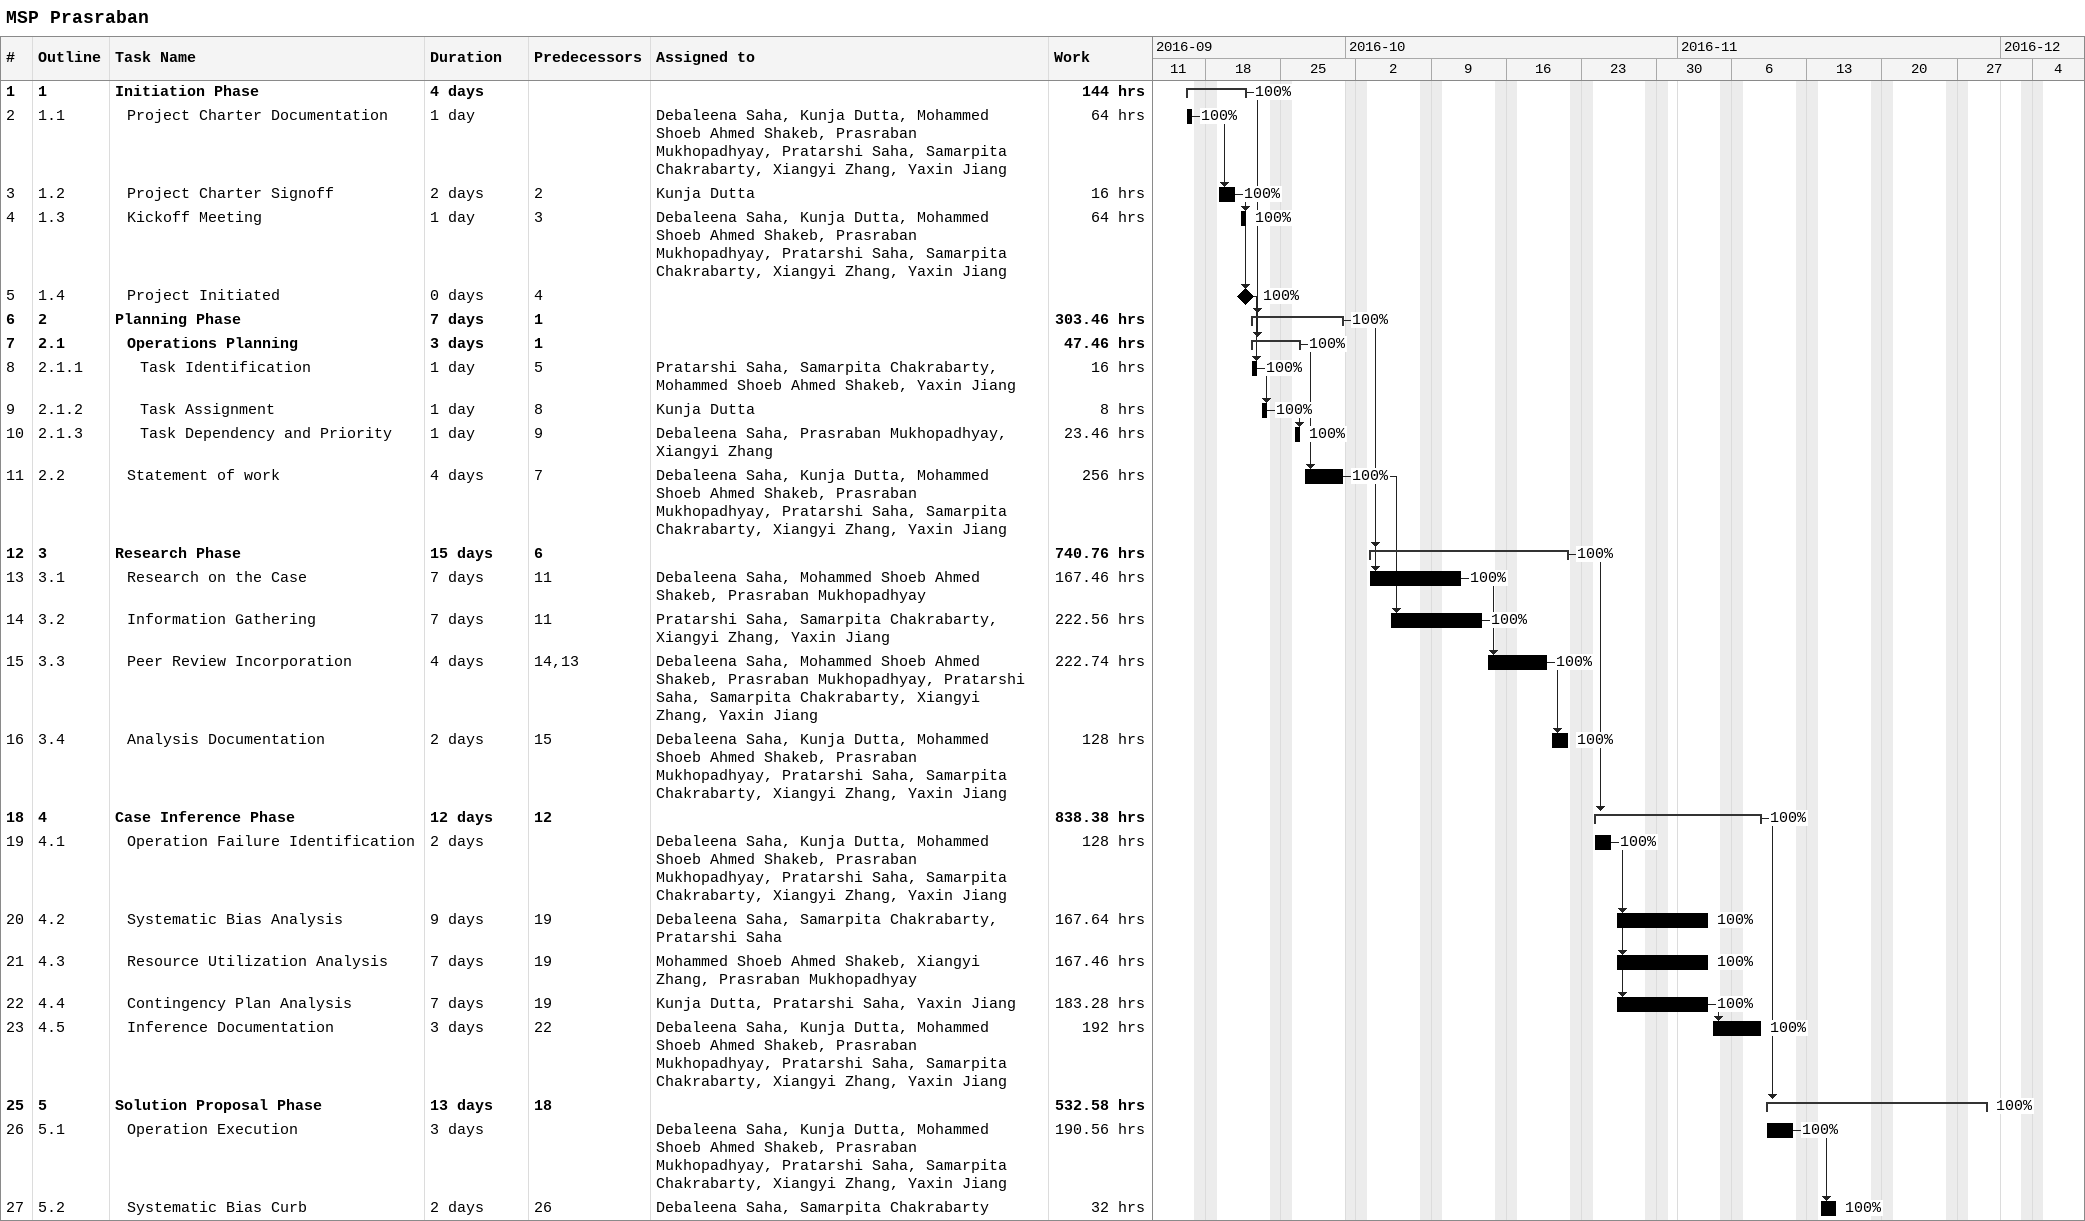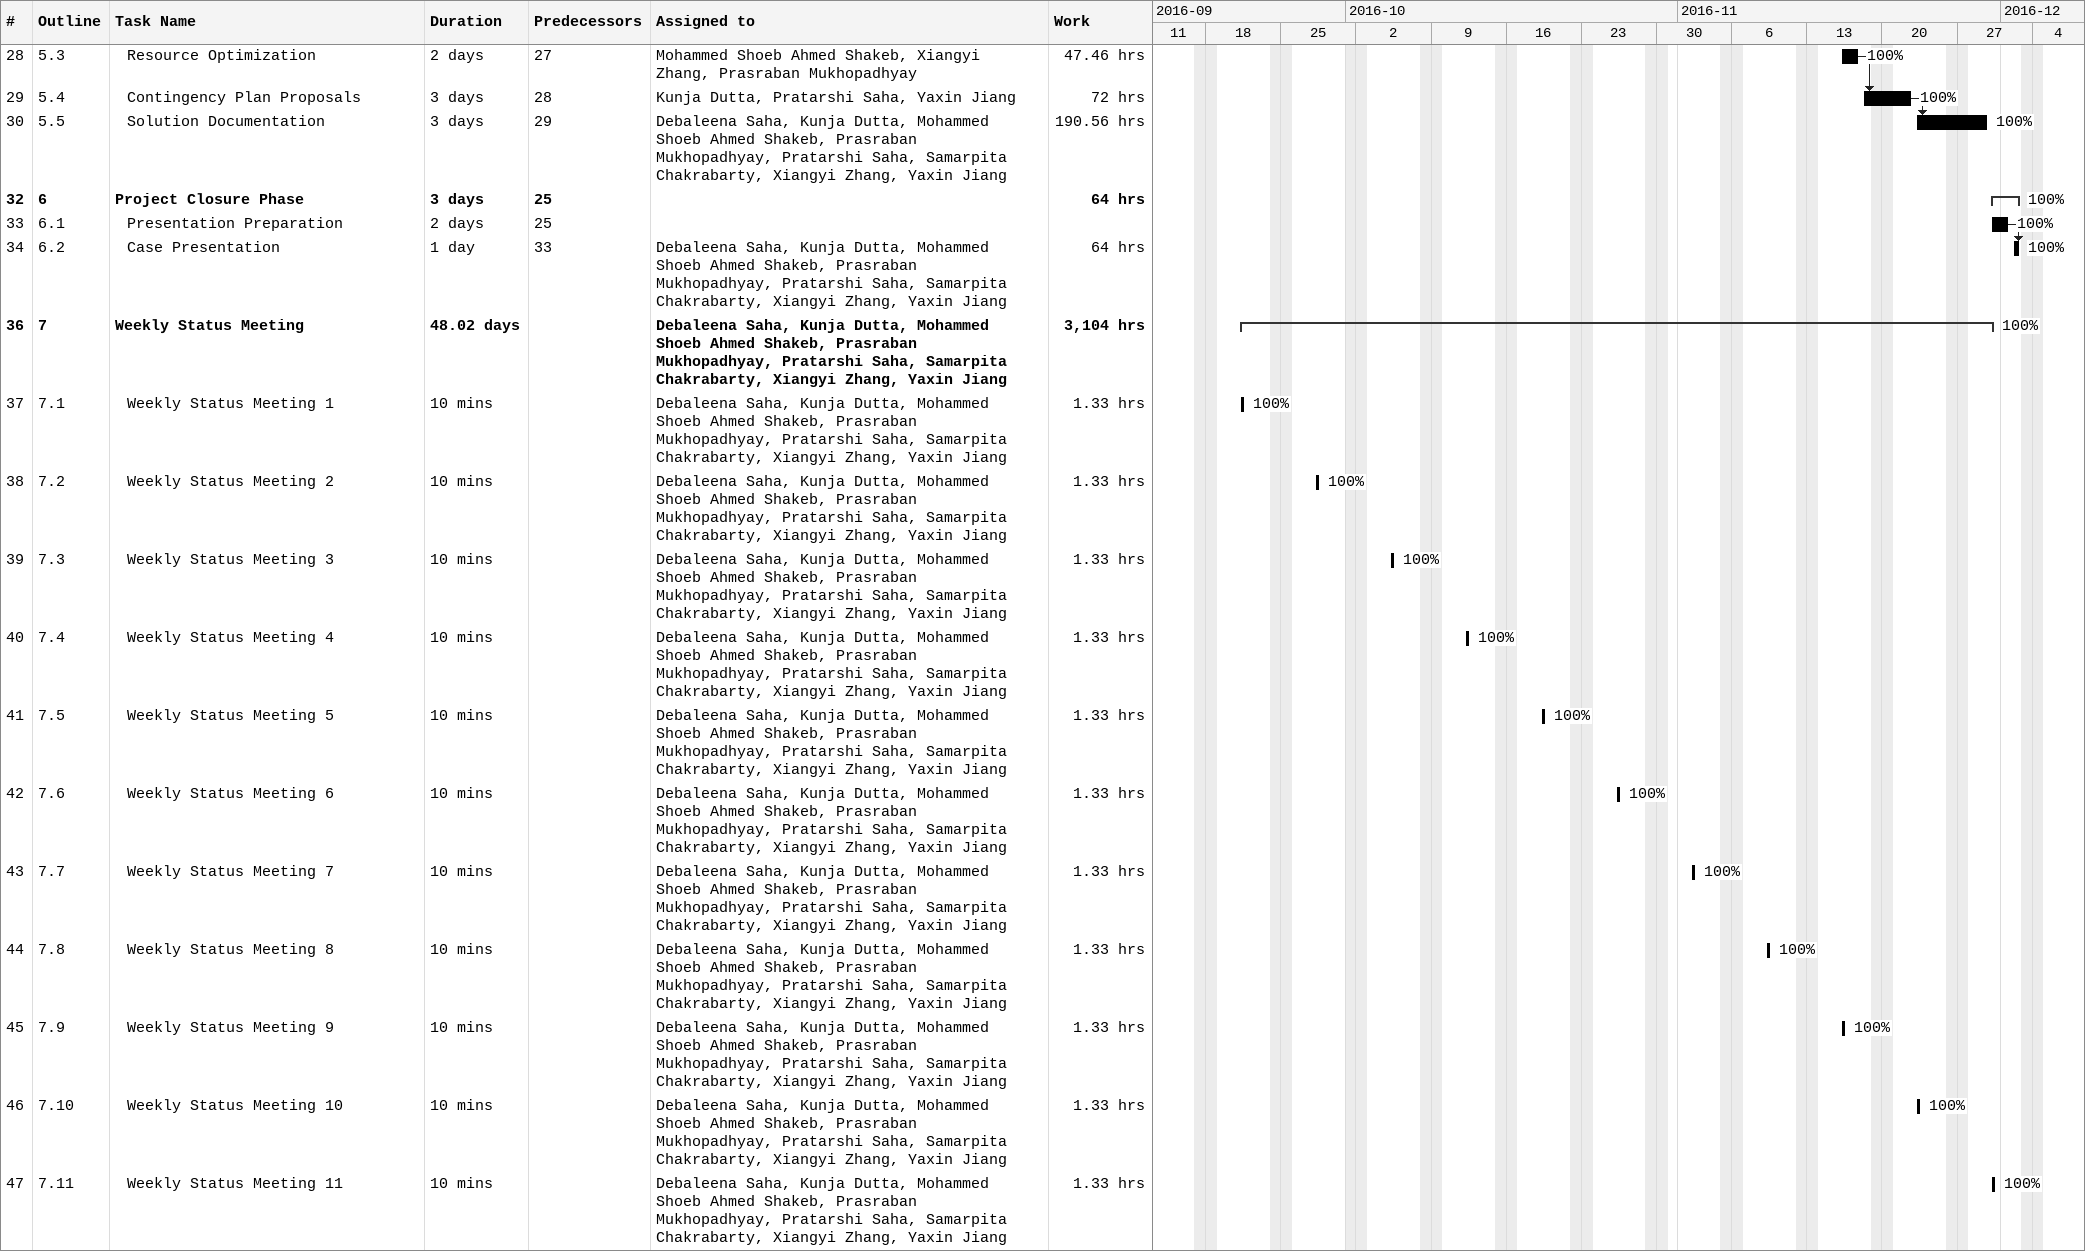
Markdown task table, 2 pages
MSP Prasraban

| ID | WBS | Task | Duration | Start | Finish | Predecessors | Resources | % complete | Work (h) |
|---|---|---|---|---|---|---|---|---|---|
| 1 | 1 | **Initiation Phase** | 4d | 2016-09-16 | 2016-09-21 |  |  | 100 | 144 |
| 2 | 1.1 | Project Charter Documentation | 1d | 2016-09-16 | 2016-09-16 |  | Debaleena Saha, Kunja Dutta, Mohammed Shoeb Ahmed Shakeb, Prasraban Mukhopadhyay, Pratarshi Saha, Samarpita Chakrabarty, Xiangyi Zhang, Yaxin Jiang | 100 | 64 |
| 3 | 1.2 | Project Charter Signoff | 2d | 2016-09-19 | 2016-09-20 | 2 | Kunja Dutta | 100 | 16 |
| 4 | 1.3 | Kickoff Meeting | 1d | 2016-09-21 | 2016-09-21 | 3 | Debaleena Saha, Kunja Dutta, Mohammed Shoeb Ahmed Shakeb, Prasraban Mukhopadhyay, Pratarshi Saha, Samarpita Chakrabarty, Xiangyi Zhang, Yaxin Jiang | 100 | 64 |
| 5 | 1.4 | Project Initiated | 0d | 2016-09-21 | 2016-09-21 | 4 |  | 100 |  |
| 6 | 2 | **Planning Phase** | 7d | 2016-09-22 | 2016-09-30 | 1 |  | 100 | 303.46 |
| 7 | 2.1 | **Operations Planning** | 3d | 2016-09-22 | 2016-09-26 | 1 |  | 100 | 47.46 |
| 8 | 2.1.1 | Task Identification | 1d | 2016-09-22 | 2016-09-22 | 5 | Pratarshi Saha, Samarpita Chakrabarty, Mohammed Shoeb Ahmed Shakeb, Yaxin Jiang | 100 | 16 |
| 9 | 2.1.2 | Task Assignment | 1d | 2016-09-23 | 2016-09-23 | 8 | Kunja Dutta | 100 | 8 |
| 10 | 2.1.3 | Task Dependency and Priority | 1d | 2016-09-26 | 2016-09-26 | 9 | Debaleena Saha, Prasraban Mukhopadhyay, Xiangyi Zhang | 100 | 23.46 |
| 11 | 2.2 | Statement of work | 4d | 2016-09-27 | 2016-09-30 | 7 | Debaleena Saha, Kunja Dutta, Mohammed Shoeb Ahmed Shakeb, Prasraban Mukhopadhyay, Pratarshi Saha, Samarpita Chakrabarty, Xiangyi Zhang, Yaxin Jiang | 100 | 256 |
| 12 | 3 | **Research Phase** | 15d | 2016-10-03 | 2016-10-21 | 6 |  | 100 | 740.76 |
| 13 | 3.1 | Research on the Case | 7d | 2016-10-03 | 2016-10-11 | 11 | Debaleena Saha, Mohammed Shoeb Ahmed Shakeb, Prasraban Mukhopadhyay | 100 | 167.46 |
| 14 | 3.2 | Information Gathering | 7d | 2016-10-05 | 2016-10-13 | 11 | Pratarshi Saha, Samarpita Chakrabarty, Xiangyi Zhang, Yaxin Jiang | 100 | 222.56 |
| 15 | 3.3 | Peer Review Incorporation | 4d | 2016-10-14 | 2016-10-19 | 14, 13 | Debaleena Saha, Mohammed Shoeb Ahmed Shakeb, Prasraban Mukhopadhyay, Pratarshi Saha, Samarpita Chakrabarty, Xiangyi Zhang, Yaxin Jiang | 100 | 222.74 |
| 16 | 3.4 | Analysis Documentation | 2d | 2016-10-20 | 2016-10-21 | 15 | Debaleena Saha, Kunja Dutta, Mohammed Shoeb Ahmed Shakeb, Prasraban Mukhopadhyay, Pratarshi Saha, Samarpita Chakrabarty, Xiangyi Zhang, Yaxin Jiang | 100 | 128 |
| 18 | 4 | **Case Inference Phase** | 12d | 2016-10-24 | 2016-11-08 | 12 |  | 100 | 838.38 |
| 19 | 4.1 | Operation Failure Identification | 2d | 2016-10-24 | 2016-10-25 |  | Debaleena Saha, Kunja Dutta, Mohammed Shoeb Ahmed Shakeb, Prasraban Mukhopadhyay, Pratarshi Saha, Samarpita Chakrabarty, Xiangyi Zhang, Yaxin Jiang | 100 | 128 |
| 20 | 4.2 | Systematic Bias Analysis | 9d | 2016-10-26 | 2016-11-03 | 19 | Debaleena Saha, Samarpita Chakrabarty, Pratarshi Saha | 100 | 167.64 |
| 21 | 4.3 | Resource Utilization Analysis | 7d | 2016-10-26 | 2016-11-03 | 19 | Mohammed Shoeb Ahmed Shakeb, Xiangyi Zhang, Prasraban Mukhopadhyay | 100 | 167.46 |
| 22 | 4.4 | Contingency Plan Analysis | 7d | 2016-10-26 | 2016-11-03 | 19 | Kunja Dutta, Pratarshi Saha, Yaxin Jiang | 100 | 183.28 |
| 23 | 4.5 | Inference Documentation | 3d | 2016-11-04 | 2016-11-08 | 22 | Debaleena Saha, Kunja Dutta, Mohammed Shoeb Ahmed Shakeb, Prasraban Mukhopadhyay, Pratarshi Saha, Samarpita Chakrabarty, Xiangyi Zhang, Yaxin Jiang | 100 | 192 |
| 25 | 5 | **Solution Proposal Phase** | 13d | 2016-11-09 | 2016-11-29 | 18 |  | 100 | 532.58 |
| 26 | 5.1 | Operation Execution | 3d | 2016-11-09 | 2016-11-11 |  | Debaleena Saha, Kunja Dutta, Mohammed Shoeb Ahmed Shakeb, Prasraban Mukhopadhyay, Pratarshi Saha, Samarpita Chakrabarty, Xiangyi Zhang, Yaxin Jiang | 100 | 190.56 |
| 27 | 5.2 | Systematic Bias Curb | 2d | 2016-11-14 | 2016-11-15 | 26 | Debaleena Saha, Samarpita Chakrabarty | 100 | 32 |
| 28 | 5.3 | Resource Optimization | 2d | 2016-11-16 | 2016-11-17 | 27 | Mohammed Shoeb Ahmed Shakeb, Xiangyi Zhang, Prasraban Mukhopadhyay | 100 | 47.46 |
| 29 | 5.4 | Contingency Plan Proposals | 3d | 2016-11-18 | 2016-11-22 | 28 | Kunja Dutta, Pratarshi Saha, Yaxin Jiang | 100 | 72 |
| 30 | 5.5 | Solution Documentation | 3d | 2016-11-23 | 2016-11-29 | 29 | Debaleena Saha, Kunja Dutta, Mohammed Shoeb Ahmed Shakeb, Prasraban Mukhopadhyay, Pratarshi Saha, Samarpita Chakrabarty, Xiangyi Zhang, Yaxin Jiang | 100 | 190.56 |
| 32 | 6 | **Project Closure Phase** | 3d | 2016-11-30 | 2016-12-02 | 25 |  | 100 | 64 |
| 33 | 6.1 | Presentation Preparation | 2d | 2016-11-30 | 2016-12-01 | 25 |  | 100 |  |
| 34 | 6.2 | Case Presentation | 1d | 2016-12-02 | 2016-12-02 | 33 | Debaleena Saha, Kunja Dutta, Mohammed Shoeb Ahmed Shakeb, Prasraban Mukhopadhyay, Pratarshi Saha, Samarpita Chakrabarty, Xiangyi Zhang, Yaxin Jiang | 100 | 64 |
| 36 | 7 | **Weekly Status Meeting** | 48.02d | 2016-09-21 | 2016-11-30 |  | Debaleena Saha, Kunja Dutta, Mohammed Shoeb Ahmed Shakeb, Prasraban Mukhopadhyay, Pratarshi Saha, Samarpita Chakrabarty, Xiangyi Zhang, Yaxin Jiang | 100 | 3104 |
| 37 | 7.1 | Weekly Status Meeting 1 | 10min | 2016-09-21 | 2016-09-21 |  | Debaleena Saha, Kunja Dutta, Mohammed Shoeb Ahmed Shakeb, Prasraban Mukhopadhyay, Pratarshi Saha, Samarpita Chakrabarty, Xiangyi Zhang, Yaxin Jiang | 100 | 1.33 |
| 38 | 7.2 | Weekly Status Meeting 2 | 10min | 2016-09-28 | 2016-09-28 |  | Debaleena Saha, Kunja Dutta, Mohammed Shoeb Ahmed Shakeb, Prasraban Mukhopadhyay, Pratarshi Saha, Samarpita Chakrabarty, Xiangyi Zhang, Yaxin Jiang | 100 | 1.33 |
| 39 | 7.3 | Weekly Status Meeting 3 | 10min | 2016-10-05 | 2016-10-05 |  | Debaleena Saha, Kunja Dutta, Mohammed Shoeb Ahmed Shakeb, Prasraban Mukhopadhyay, Pratarshi Saha, Samarpita Chakrabarty, Xiangyi Zhang, Yaxin Jiang | 100 | 1.33 |
| 40 | 7.4 | Weekly Status Meeting 4 | 10min | 2016-10-12 | 2016-10-12 |  | Debaleena Saha, Kunja Dutta, Mohammed Shoeb Ahmed Shakeb, Prasraban Mukhopadhyay, Pratarshi Saha, Samarpita Chakrabarty, Xiangyi Zhang, Yaxin Jiang | 100 | 1.33 |
| 41 | 7.5 | Weekly Status Meeting 5 | 10min | 2016-10-19 | 2016-10-19 |  | Debaleena Saha, Kunja Dutta, Mohammed Shoeb Ahmed Shakeb, Prasraban Mukhopadhyay, Pratarshi Saha, Samarpita Chakrabarty, Xiangyi Zhang, Yaxin Jiang | 100 | 1.33 |
| 42 | 7.6 | Weekly Status Meeting 6 | 10min | 2016-10-26 | 2016-10-26 |  | Debaleena Saha, Kunja Dutta, Mohammed Shoeb Ahmed Shakeb, Prasraban Mukhopadhyay, Pratarshi Saha, Samarpita Chakrabarty, Xiangyi Zhang, Yaxin Jiang | 100 | 1.33 |
| 43 | 7.7 | Weekly Status Meeting 7 | 10min | 2016-11-02 | 2016-11-02 |  | Debaleena Saha, Kunja Dutta, Mohammed Shoeb Ahmed Shakeb, Prasraban Mukhopadhyay, Pratarshi Saha, Samarpita Chakrabarty, Xiangyi Zhang, Yaxin Jiang | 100 | 1.33 |
| 44 | 7.8 | Weekly Status Meeting 8 | 10min | 2016-11-09 | 2016-11-09 |  | Debaleena Saha, Kunja Dutta, Mohammed Shoeb Ahmed Shakeb, Prasraban Mukhopadhyay, Pratarshi Saha, Samarpita Chakrabarty, Xiangyi Zhang, Yaxin Jiang | 100 | 1.33 |
| 45 | 7.9 | Weekly Status Meeting 9 | 10min | 2016-11-16 | 2016-11-16 |  | Debaleena Saha, Kunja Dutta, Mohammed Shoeb Ahmed Shakeb, Prasraban Mukhopadhyay, Pratarshi Saha, Samarpita Chakrabarty, Xiangyi Zhang, Yaxin Jiang | 100 | 1.33 |
| 46 | 7.10 | Weekly Status Meeting 10 | 10min | 2016-11-23 | 2016-11-23 |  | Debaleena Saha, Kunja Dutta, Mohammed Shoeb Ahmed Shakeb, Prasraban Mukhopadhyay, Pratarshi Saha, Samarpita Chakrabarty, Xiangyi Zhang, Yaxin Jiang | 100 | 1.33 |
| 47 | 7.11 | Weekly Status Meeting 11 | 10min | 2016-11-30 | 2016-11-30 |  | Debaleena Saha, Kunja Dutta, Mohammed Shoeb Ahmed Shakeb, Prasraban Mukhopadhyay, Pratarshi Saha, Samarpita Chakrabarty, Xiangyi Zhang, Yaxin Jiang | 100 | 1.33 |
